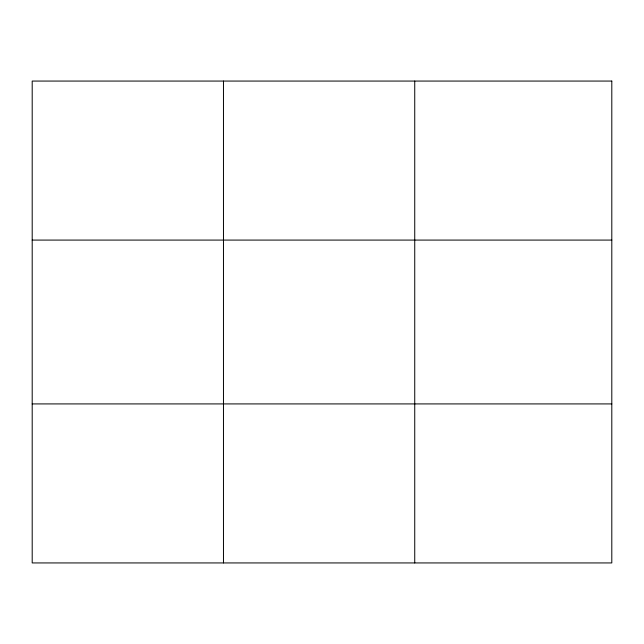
<?xml version="1.0" encoding="UTF-8"?>
<svg xmlns="http://www.w3.org/2000/svg" width="644" height="644" viewBox="0 0 644 644"><rect width="100%" height="100%" fill="white"/><g stroke="black" fill="none" stroke-linecap="round" stroke-linejoin="round"><path stroke-width="0.97" d="M223.468 81.064L223.468 562.937M414.736 81.064L414.736 562.937M32.2 240.083L611.8 240.083M32.2 403.917L611.8 403.917M611.8 81.064L611.8 562.937L32.2 562.937L32.2 81.064L611.8 81.064"/></g></svg>
